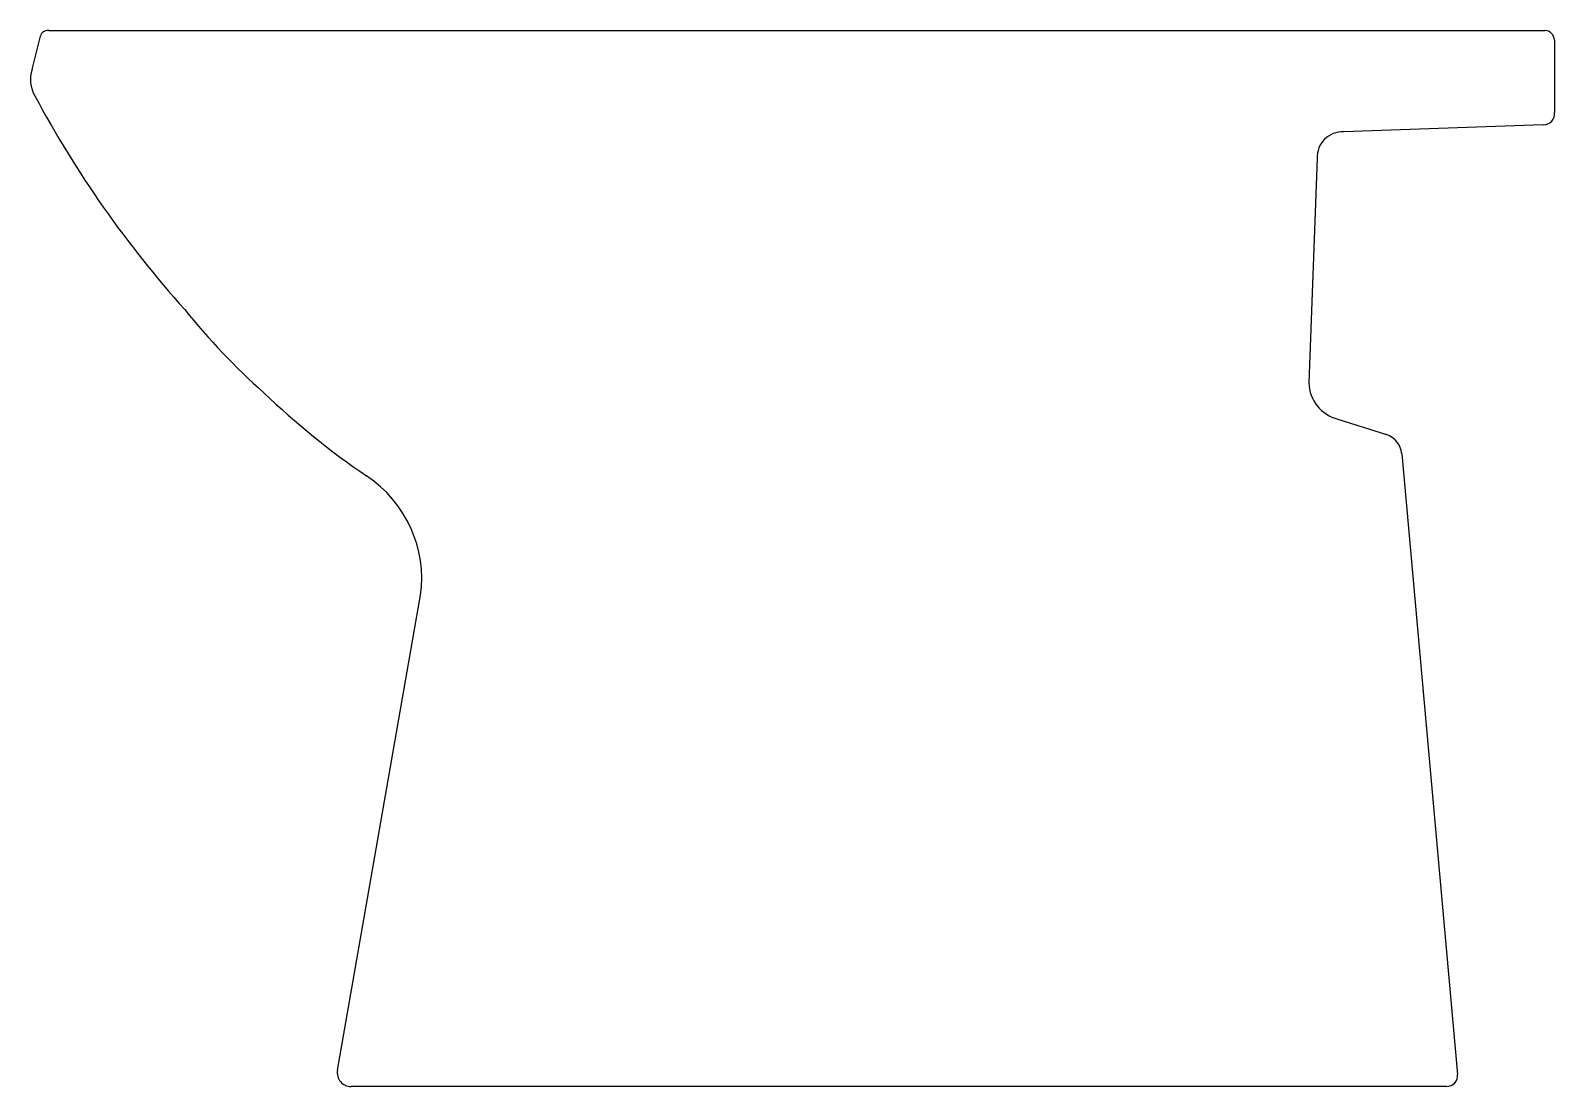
# Model space of a CAD drawing. Header units: millimetres. Extents: x -2978.469 to -2977.919, y 2975.201 to 2975.582.
import ezdxf

# ---------------------------------------------------------------- set-up
doc = ezdxf.new("R2010")
doc.units = ezdxf.units.MM
doc.header["$LTSCALE"] = 10
doc.layers.add('banheiro_louças', color=2, linetype='Continuous')

msp = doc.modelspace()

# ---------------------------------------------------------------- linework, layer by layer
at = {"layer": 'banheiro_louças'}
for p, q in [((-2978.461974061064, 2975.581503877499), (-2977.922974061064, 2975.581503877499)), ((-2978.467974061064, 2975.567503877498), (-2978.464974061063, 2975.579503877499)), ((-2977.919474061064, 2975.578003877498), (-2977.919474061064, 2975.552003877498)), ((-2977.923474061064, 2975.547503877498), (-2977.995474061064, 2975.545003877498)), ((-2978.004974061064, 2975.535503877499), (-2978.007974061064, 2975.454503877499)), ((-2977.997474061064, 2975.441503877499), (-2977.979974061064, 2975.436003877498)), ((-2977.974474061064, 2975.429003877499), (-2977.954365917138, 2975.205362081636)), ((-2978.35794728211, 2975.206866454105), (-2978.327974061064, 2975.378003877498)), ((-2977.958349846077, 2975.201003877499), (-2978.353022247938, 2975.201003877499))]:
    msp.add_line(p, q, dxfattribs=at)
for centre, radius, start, end in [((-2978.462323613944, 2975.578778206819), 0.002747993426248711, 82.69200857273681, 164.6881264794242), ((-2977.922984807235, 2975.577993131327), 0.003510762617548954, 0.1753781920964086, 89.82462180790561), ((-2978.456723564017, 2975.563885508766), 0.01181804874187475, 162.171245092573, 209.8467668225764), ((-2978.122584701365, 2975.742088623261), 0.3905012480081306, 208.1256208416141, 221.9582379608185), ((-2977.923440465858, 2975.551501792871), 0.003998056523412443, 269.5185445361456, 7.214376791131266), ((-2977.995772047474, 2975.535801863908), 0.009206837134264392, 88.14525383337073, 181.8547461666293), ((-2978.213724061064, 2975.641753877499), 0.2560100095697114, 218.8957358587415, 228.1666627126287), ((-2977.994136513903, 2975.454939973282), 0.01384441732132304, 181.8051017406046, 256.0499854450816), ((-2978.183724061063, 2975.660778877498), 0.2903551499885015, 226.2593901236009, 235.6695840783963), ((-2977.982871252243, 2975.428066798715), 0.008449315731702368, 6.367538111996645, 69.9469150629653), ((-2978.372010337652, 2975.383955449744), 0.04443663880153808, 352.3030231018548, 56.48445567057099), ((-2978.353022247938, 2975.206003877499), 0.004999999999995817, 170.0659025297449, 270), ((-2977.958349846077, 2975.205003877499), 0.003999999999996763, 270, 5.13777895665254)]:
    msp.add_arc(centre, radius, start, end, dxfattribs=at)

doc.saveas('drawing.dxf')
